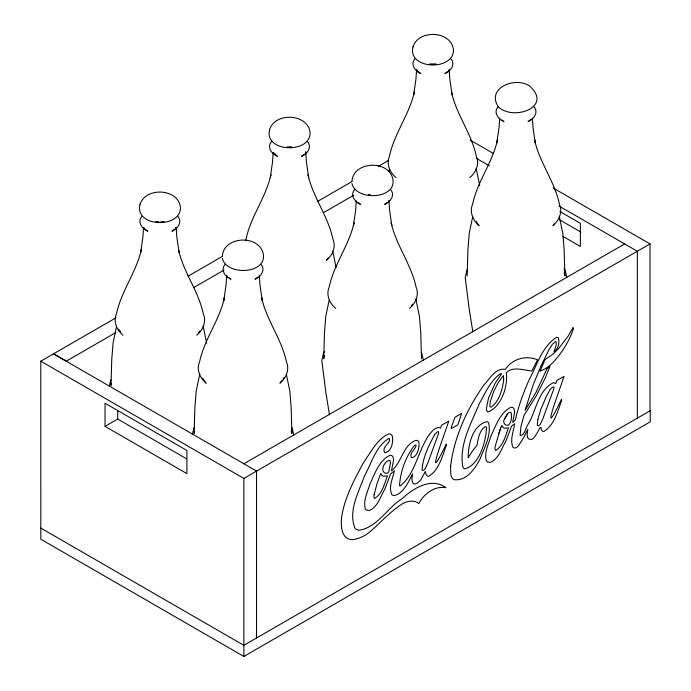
<?xml version="1.0" encoding="UTF-8"?>
<svg xmlns="http://www.w3.org/2000/svg" width="691" height="691" viewBox="0 0 691 691"><rect width="100%" height="100%" fill="white"/><g stroke="black" fill="none" stroke-linecap="round" stroke-linejoin="round"><path stroke-width="1.04" d="M467.159 275.899L467.885 249.952L469.206 233.584L472.782 216.335M143.529 227.745L142.933 236.858L140.679 252.414L141.335 249.546C136.377 272.211 121.331 290.885 116.494 313.697C113.039 321.488 116.753 330.073 122.981 335.213M226.665 275.744L226.069 284.856L223.824 300.412L224.471 297.545C219.513 320.209 204.476 338.884 199.63 361.695C196.175 369.486 199.889 378.072 206.117 383.211L202.472 378.124M273.126 152.927L272.53 162.04L270.276 177.587L270.932 174.719C265.966 197.393 250.928 216.058 246.091 238.879L245.65 240.796M356.262 200.926L355.666 210.038L353.412 225.586L354.068 222.718C349.102 245.391 334.064 264.057 329.227 286.877C325.772 294.66 329.486 303.254 335.714 308.393M416.535 70.128L415.939 79.24L413.684 94.788L414.341 91.92C409.383 114.594 394.345 133.259 389.499 156.08C386.044 163.862 389.759 172.456 395.986 177.596M499.671 118.126L499.075 127.239L496.829 142.795L497.477 139.919C492.519 162.592 477.481 181.258 472.635 204.078C469.189 211.869 472.894 220.455 479.122 225.594L476.082 221.353M116.434 326.973L113.056 343.202L111.735 359.57L111.018 385.518L111.493 383.436M199.777 373.952L196.192 391.201L194.871 407.578L194.154 433.516L194.629 431.434M329.158 300.144L325.789 316.383L324.468 332.751L323.751 358.698L324.459 355.571M389.016 171.377L389.439 169.347M109.299 386.355L110.81 379.713M175.98 227.538L175.609 229.162L176.084 227.589M222.407 255.687C224.204 236.167 257.743 234.715 262.934 252.604C268.885 274.292 226.242 276.227 222.407 258.374M192.435 434.354L193.946 427.712M305.577 152.72L305.206 154.343L305.906 151.985M351.995 180.861C353.801 161.34 387.34 159.889 392.523 177.786C398.482 199.474 355.83 201.409 351.995 183.547M466.952 270.095L465.224 277.687L469.284 309.732L472.886 331.948M388.342 202.342L388.817 200.77M498.764 433.387L501.744 425.483L502.953 427.358L504.715 428.299L508.481 427.781C505.51 435.753 503.316 445.868 495.628 450.454L494.92 448.908L495.197 446.326L500.647 427.971M504.56 418.91C502.91 421.182 503.653 424.265 506.408 425.215L508.559 425.155C511.642 422.287 511.867 416.595 511.107 412.553C507.902 410.791 505.933 416.993 504.56 418.91L507.617 413.849M434.639 434.648C428.774 445.66 422.702 457.477 422.063 470.148C424.835 472.195 426.528 465.147 427.591 463.609L438.405 434.017L438.681 431.745L437.308 431.763L434.639 434.743M142.035 216.274C136.887 221.751 142.087 228.954 147.848 231.209L145.145 229.179M271.632 141.456C266.484 146.933 271.684 154.128 277.445 156.391L273.61 152.78M225.18 264.273C220.032 269.749 225.223 276.953 230.993 279.207L228.963 277.687M415.049 58.657C409.901 64.133 415.092 71.328 420.854 73.592L418.15 71.562M354.768 189.455C349.62 194.931 354.82 202.126 360.581 204.389L357.878 202.359M498.176 106.699C513.206 121.547 553.724 107.01 529.323 85.848C515.451 76.442 486.144 87.748 498.176 106.699C493.028 112.158 498.263 119.336 503.998 121.59L501.968 120.07M198.611 332.665L199.82 330.972M328.199 257.847L326.377 260.395C332.604 255.255 336.318 246.661 332.863 238.879C328.026 216.058 312.98 197.393 308.022 174.719L308.678 177.587L306.424 162.04L305.759 151.908M281.747 380.663L279.924 383.211C286.152 378.072 289.857 369.486 286.411 361.695C281.565 338.884 266.527 320.209 261.569 297.545L262.217 300.412L259.971 284.856L259.375 275.744M282.965 378.97L284.174 377.277M324.666 351.322L323.543 352.894L321.807 360.486L325.876 392.531L329.469 414.747M411.335 305.845L412.553 304.152M554.147 223.893L552.93 225.594C559.157 220.455 562.871 211.869 559.416 204.078C554.571 181.258 539.533 162.592 534.575 139.919L535.223 142.795L532.977 127.239L532.381 118.126M196.78 335.213C203.016 330.073 206.721 321.488 203.266 313.697C198.533 291.196 183.763 272.781 178.701 250.505L179.081 252.414L176.827 236.858L176.231 227.745M469.794 177.596C476.021 172.456 479.727 163.862 476.28 156.08C471.435 133.259 456.397 114.594 451.439 91.92M409.513 308.393C415.74 303.254 419.454 294.66 415.999 286.877C411.162 264.057 396.124 245.391 391.158 222.718L391.814 225.586L389.56 210.038L388.964 200.926M174.616 229.179L171.912 231.209C177.673 228.954 182.873 221.751 177.725 216.274M304.213 154.361L301.509 156.391C307.27 154.128 312.462 146.933 307.314 141.456M447.621 71.562L444.918 73.592C450.679 71.328 455.879 64.133 450.731 58.657M257.752 277.177L255.048 279.207C260.809 276.953 266.009 269.749 260.861 264.273M387.349 202.359L384.645 204.389C390.406 202.126 395.606 194.931 390.458 189.455M530.766 119.56L528.054 121.59C533.823 119.327 539.015 112.132 533.867 106.656M40.778 528.071L243.863 645.325L650.222 410.713L650.222 421.838L243.863 656.45L40.821 539.23L40.778 361.177L116.114 317.739M187.978 276.245L222.511 256.309M317.705 201.349L352.237 181.413M378.374 166.324L388.636 160.398M115.743 332.604L66.276 361.168L53.587 353.835M194.136 287.344L224.005 270.103M323.872 212.448L353.732 195.208M105.023 426.364L186.898 473.629L186.898 450.489L105.023 403.216L105.023 426.364L117.72 419.031L186.561 458.781M243.863 463.773L624.647 243.923M40.778 361.177L243.863 478.422L650.032 243.923L650.032 410.825M436.03 63.926L429.75 63.926M291.567 146.803L287.378 146.803M160.925 221.707L164.069 221.465M368.424 194.646L370.523 194.802M155.691 221.465L158.835 221.707M470.234 140.126L493.521 153.566M553.145 187.987L650.032 243.923M476.177 158.204L489.219 165.736M559.088 206.073L637.335 251.256L637.335 418.15M559.909 211.498L580.371 223.314L580.371 246.454L562.699 236.253M559.572 219.79L580.976 232.15M53.466 353.844L256.551 471.098L256.551 637.992M563.968 268.523L565.1 270.095L566.827 277.687M118.722 329.279L120.545 331.818M416.69 69.972L417.157 71.544L416.785 69.921M273.273 152.771L273.74 154.343L273.377 152.72M226.821 275.597L227.287 277.16M143.685 227.589L144.151 229.162L143.78 227.538M564.176 272.772L564.893 275.899L564.167 249.952L562.854 233.584L559.269 216.335M451.655 92.879L452.087 94.788L449.832 79.24L449.245 70.128M421.683 352.894L423.419 360.486M292.094 427.712L293.822 435.304M291.17 430.389L291.887 433.516L291.161 407.578L289.84 391.201L286.471 374.971M476.134 168.336L479.709 185.585M415.852 299.134L419.437 316.383L420.759 332.751L421.475 358.698M332.716 251.135L336.085 267.365M203.119 325.953L206.704 343.202M243.863 478.422L243.863 656.45M117.72 410.618L117.72 419.031M390.51 462.91L388.705 471.988L387.53 473.18L385.379 473.24C379.143 470.882 385.526 459.325 390.078 460.577L390.51 462.91M450.636 465.967L450.705 473.706L451.404 476.695L452.57 478.682L454.203 479.684C466.917 481.186 474.942 468.55 480.098 458.841C484.391 447.595 491.75 434.907 488.528 422.598L487.112 421.614C472.463 425.025 468.144 444.693 468.187 457.736L472.894 450.282L476.971 445.35C478.232 438.897 479.208 430.83 484.97 426.718L486.499 427.124C486.239 440.772 479.606 465.337 464.482 468.939L462.901 467.341C458.703 444.805 471.236 423.324 479.554 403.147C485.445 392.894 490.42 380.577 500.483 373.693L501.58 373.831L495.076 383.367L488.572 397.886L486.378 408.588L486.766 410.834L487.941 412.009C501.217 407.034 508.17 386.39 506.287 372.769C512.955 365.971 523.528 370.272 531.845 370.998L537.563 359.761C525.808 355.131 512.515 358.586 505.346 369.391C495.352 367.569 489.383 379.368 483.553 385.483C466.9 409.357 454.194 436.893 450.636 465.967M341.579 517.568C340.646 526.024 341.337 539.947 352.954 539.628C358.638 538.755 364.045 536.432 368.597 532.916C380.18 523.346 389.957 511.539 402.81 503.523C407.69 500.984 414.272 499.688 418.806 503.566C423.851 493.944 434.613 485.574 445.928 487.708C431.434 476.928 413.348 488.209 402.188 498.634C387.02 507.937 377.346 527.682 358.707 530.299L355.269 528.805C347.668 511.565 358.603 492.51 364.399 476.125C371.533 463.393 375.964 445.635 389.249 438.275C391.365 442.801 382.849 445.712 384.075 451.163L384.585 452.665C391.503 452.398 393.758 441.264 392.151 435.537L390.743 434.173L388.817 433.853C376.966 439.079 370.929 452.363 363.656 462.279C354.44 479.753 344.343 497.71 341.579 517.568M393.559 460.327L391.443 470.821C401.756 462.996 402.879 444.823 416.008 440.305L417.666 440.633L418.815 441.886C419.765 447.241 417.424 457.192 411.516 457.744C408.398 452.665 417.424 448.062 415.939 444.935L414.41 445.505C405.695 456.768 400.469 471.279 399.519 485.436L399.994 486.093C413.918 475.218 417.191 455.473 425.621 440.582A37.746 21.792 -60 0 1 429.465 434.293L432.911 430.338L435.58 428.437L438.206 427.34L440.512 428.17L441.532 425.207L448.822 421.104L441.454 442.257C428.506 479.511 440.124 456.881 446.161 444.183L446.421 445.194C442.344 455.922 439.234 469.863 428.8 476.203L427.504 476.134L426.019 474.57L425.388 471.426L420.646 480.046L417.234 483.147L414.833 484.08L413.278 483.631L412.389 482.249L411.905 479.321L412.536 473.905C408.346 482.059 403.976 493.124 394.172 495.637L392.073 494.989C388.074 487.362 392.782 478.474 394.423 470.752L390.588 473.896L384.783 489.306C380.37 496.483 377.813 507.125 369.184 510.58L366.282 510.036L365.228 508.68C363.06 500.319 367.672 491.914 369.892 484.097C374.79 473.767 379.109 460.508 390.026 455.231L391.797 455.473L393.041 456.941L393.559 460.327M514.596 412.294L512.636 422.391L515.305 420.024C518.5 406.066 523.502 392.592 529.254 379.506C537.071 365.029 542.098 346.39 556.609 337.32L558.293 337.588C559.779 342.416 558.475 348.912 554.104 351.866L556.255 344.636L556.177 341.95L555.434 341.613L552.264 344.472L548.775 350.095L540.543 366.904L533.253 384.723L525.022 410.394L535.758 392.859L546.97 368.864L549.95 366.42L545.32 377.856L536.501 395.416L524.003 415.412L520.945 426.563L520.081 435.408C524.504 435.969 525.756 427.574 528.002 424.447C536.285 411.05 537.883 390.285 553.439 382.65L555.745 383.479L556.765 380.525L564.055 376.414L556.687 397.575C543.739 434.829 555.357 412.199 561.394 399.502L561.653 400.495C557.637 411.231 554.346 425.008 544.033 431.409L542.737 431.348L541.252 429.681C541.234 420.396 535.594 441.558 530.066 439.295L528.511 438.837L527.622 437.463L527.138 434.63L527.769 429.223L523.847 437.36L518.829 445.306L516.635 447.5L514.64 448.113L513.024 447.414C509.673 440.098 513.577 431.305 514.674 423.687L511.616 426.071L505.821 441.273C501.424 448.433 498.816 459.005 490.221 462.443L487.319 461.899L486.257 460.569C484.08 452.234 488.744 443.855 490.921 436.064C495.818 425.734 500.146 412.475 511.055 407.198L512.834 407.44L514.078 408.908L514.596 412.294M374.168 494.35L373.891 496.924L374.6 498.479C382.287 493.892 384.481 483.778 387.452 475.805L383.686 476.324L381.924 475.382L380.715 473.508L377.027 483.622L374.168 494.35M503.704 379.523C502.487 389.37 499.455 401.151 491.042 407.284L489.824 406.498L490.178 402.067L493.745 391.348L498.366 382.391L503.385 375.576L503.704 379.523M537.84 419.437L537.287 425.475C540.068 427.522 541.753 420.474 542.815 418.936L553.629 389.344L554.104 387.625L553.474 386.856L551.358 388.074L549.872 389.966L546.339 396.435L540.742 409.616L537.84 419.437M451.491 426.874L451.18 428.705L457.848 424.853L461.605 413.408L455.023 417.209L451.491 426.874M139.971 204.605C134.339 227.063 180.489 228.946 180.498 207.689C178.693 188.168 145.162 186.717 139.971 204.605M269.559 129.787C263.936 152.245 310.086 154.119 310.095 132.862C308.29 113.341 274.75 111.89 269.559 129.787M412.976 46.988C407.353 69.446 453.495 71.32 453.503 50.063C451.698 30.542 418.167 29.091 412.976 46.988M448.986 69.921L448.623 71.544L449.09 69.972M573.504 328.631C569.419 340.749 562.509 351.892 553.983 361.41A30.758 17.759 -60 0 1 545.087 368.821L539.991 371.24L545.009 359.588L552.61 354.371L558.648 348.514L567.993 336.37L573.072 327.508L573.504 328.631"/></g></svg>
